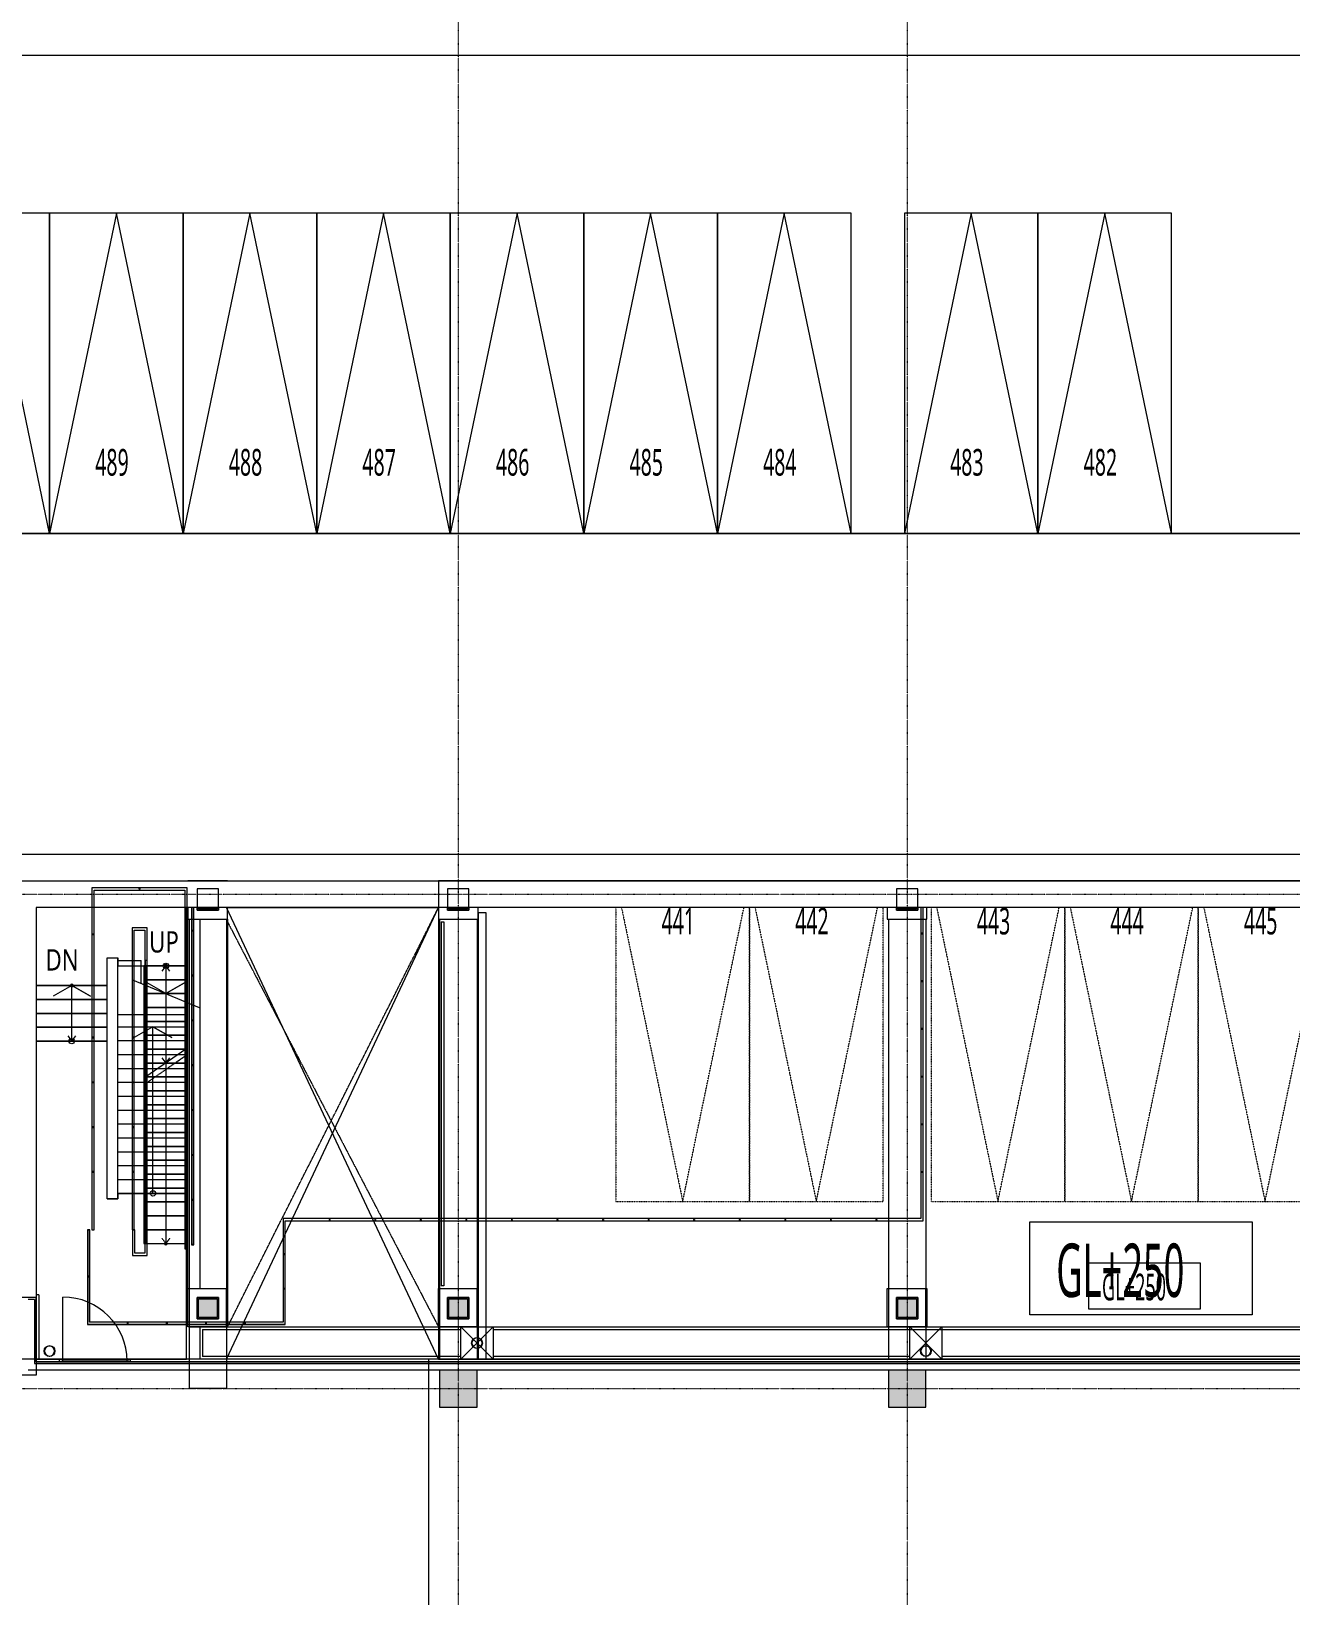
# Model space of a CAD drawing. Extents: x -76427 to 292734, y -42117 to 131250.
# Drawn here: x 151608 to 175180, y 86120 to 115401 of the extents above; entities that cross this region are included whole.
import ezdxf

# ---------------------------------------------------------------- set-up
doc = ezdxf.new("R2010")
doc.units = 0
doc.header["$LTSCALE"] = 10
doc.set_wipeout_variables(frame=1)
for name, pattern in [('H12PL1$0$CENTERK0', [0.065, 0.05, -0.005, 0.005, -0.005]), ('H12PL1$0$DOTK1', [0.01, 0.005, -0.005]), ('H12PL1$0$JJP_三點線', [0.9, 0.3, -0.15, 0, -0.15, 0, -0.15, 0, -0.15]), ('H12PL1$0$JJP_虛線(退縮線、投影線、地下室範圍、非屬本工程、圖面分區)', [0.45, 0.3, -0.15]), ('H12PL1$0$Wipeout_Contour', [1, 0, -1]), ('H12PL1$0$虛線', [0.846667, 0.423333, -0.423333]), ('XFM7P10ICA$0$H12PL1$0$JJP_三點線', [0.9, 0.3, -0.15, 0, -0.15, 0, -0.15, 0, -0.15])]:
    doc.linetypes.add(name, pattern=pattern)
for name, color, linetype in [('H12PL1$0$A-OBJE-2D', 252, 'Continuous'), ('H12PL1$0$A-OBJE-MEP', 252, 'Continuous'), ('H12PL1$0$A-RAIL', 252, 'Continuous'), ('H12PL1$0$A-STRS', 252, 'Continuous'), ('H12PL1$0$A-TEXT', 252, 'Continuous'), ('H12PL1$0$A-WALL-EX', 252, 'Continuous'), ('H12PL1$0$A-WALL-IN', 252, 'Continuous'), ('H12PL1$0$Hattch', 252, 'Continuous'), ('H12PL1$0$L10_14_200_LEVEL', 252, 'Continuous'), ('H12PL1$0$L10_14_DRAN', 252, 'Continuous'), ('H12PL1$0$L10_14_HYOKI', 252, 'Continuous'), ('H12PL1$0$L10_14_KABE1', 252, 'Continuous'), ('H12PL1$0$L10_14_LEVEL', 252, 'Continuous'), ('H12PL1$0$L10_14_PKG', 252, 'Continuous'), ('H12PL1$0$L10_14_PKG-NN', 252, 'Continuous'), ('H12PL1$0$L10_14_SITE', 252, 'Continuous'), ('H12PL1$0$L10_14_STEEL2', 252, 'Continuous'), ('H12PL1$0$L10_14_SUGATA2', 252, 'Continuous'), ('H12PL1$0$L10_14_SUGATA3', 252, 'Continuous'), ('H12PL1$0$L10_14_TATEGU1', 252, 'Continuous'), ('H12PL1$0$L10_14_TATEGU3', 252, 'Continuous'), ('H12PL1$0$S-BEAM-SHOW', 252, 'Continuous'), ('H12PL1$0$S-COL', 252, 'Continuous'), ('H12PL1$0$S-FNDN', 252, 'Continuous'), ('H12PL1$0$S-GRID', 252, 'Continuous'), ('H12PL1$0$S-SLAB-SHOW', 252, 'Continuous'), ('XFM7P10ICA$0$H12PL1$0$A-OBJE-MEP', 252, 'Continuous'), ('XFM7P10ICA$0$H12PL1$0$A-RAIL', 252, 'Continuous'), ('XFM7P10ICA$0$H12PL1$0$A-STRS', 252, 'Continuous'), ('XFM7P10ICA$0$H12PL1$0$A-WALL-EX', 252, 'Continuous'), ('XFM7P10ICA$0$H12PL1$0$A-WALL-IN', 252, 'Continuous'), ('XFM7P10ICA$0$H12PL1$0$Hattch', 252, 'Continuous'), ('XFM7P10ICA$0$H12PL1$0$L-ROAD', 252, 'Continuous'), ('XFM7P10ICA$0$H12PL1$0$S-COL', 252, 'Continuous'), ('XFM7P10ICA$0$H12PL1$0$S-GRID', 252, 'Continuous')]:
    doc.layers.add(name, color=color, linetype=linetype)
doc.styles.add('H12PL1$0$Standard', font='', dxfattribs={"width": 0.8})
doc.styles.get('H12PL1$0$Standard').set_extended_font_data('Microsoft JhengHei')

# ---------------------------------------------------------------- blocks, each defined once
blk = doc.blocks.new('XFM7P10ICA$0$H12PL1')
at = {"layer": 'XFM7P10ICA$0$H12PL1$0$Hattch', "linetype": 'Continuous', "lineweight": 0}
for points in [[(154710, 98950), (155110, 98950), (155110, 99350), (154710, 99350)], [(159400, 98950), (159800, 98950), (159800, 99350), (159400, 99350)], [(167800, 98950), (168200, 98950), (168200, 99350), (167800, 99350)], [(154710, 91300), (155110, 91300), (155110, 91700), (154710, 91700)], [(159400, 91300), (159800, 91300), (159800, 91700), (159400, 91700)], [(167800, 91300), (168200, 91300), (168200, 91700), (167800, 91700)], [(159250, 89650), (159950, 89650), (159950, 90350), (159250, 90350)], [(167650, 89650), (168350, 89650), (168350, 90350), (167650, 90350)]]:
    blk.add_hatch(color=256, dxfattribs=at).paths.add_polyline_path(points)
at = {"layer": 'XFM7P10ICA$0$H12PL1$0$A-OBJE-MEP', "lineweight": 0, "flags": 128}
for points in [[(152045, 90700, 1), (151855, 90700, 1)], [(160045, 90850, 1), (159855, 90850, 1)], [(168445, 90700, 1), (168255, 90700, 1)]]:
    blk.add_lwpolyline(points, format="xyb", close=True, dxfattribs=at)
at = {"layer": 'XFM7P10ICA$0$H12PL1$0$A-OBJE-MEP', "lineweight": 0}
for centre in [(151950, 90700), (159950, 90850), (168350, 90700)]:
    blk.add_circle(centre, 100, dxfattribs=at)
at = {"layer": 'XFM7P10ICA$0$H12PL1$0$A-RAIL', "lineweight": 0}
for p, q in [((154608.65, 99430), (154608.65, 92690)), ((168301.35, 99430), (154608.65, 99430)), ((154610, 99428.65), (154610, 92700)), ((168300, 99428.65), (154610, 99428.65)), ((154650, 92700), (154650, 99388.65)), ((154650, 99388.65), (168260, 99388.65)), ((154651.35, 92690), (154651.35, 99387.3)), ((154651.35, 99387.3), (168258.65, 99387.3)), ((155489.63, 99408.65), (155476.63, 99408.65)), ((155483.13, 99415.15), (155483.13, 99402.15)), ((156342.75, 99408.65), (156329.75, 99408.65)), ((156336.25, 99415.15), (156336.25, 99402.15)), ((157195.88, 99408.65), (157182.88, 99408.65)), ((157189.38, 99415.15), (157189.38, 99402.15)), ((158049, 99408.65), (158036, 99408.65)), ((158042.5, 99415.15), (158042.5, 99402.15)), ((158902.12, 99408.65), (158889.12, 99408.65)), ((158895.62, 99415.15), (158895.62, 99402.15)), ((159755.25, 99408.65), (159742.25, 99408.65)), ((159748.75, 99415.15), (159748.75, 99402.15)), ((160608.38, 99408.65), (160595.38, 99408.65)), ((160601.88, 99415.15), (160601.88, 99402.15)), ((161461.5, 99408.65), (161448.5, 99408.65)), ((161455, 99415.15), (161455, 99402.15)), ((162314.62, 99408.65), (162301.62, 99408.65)), ((162308.12, 99415.15), (162308.12, 99402.15)), ((163167.75, 99408.65), (163154.75, 99408.65)), ((163161.25, 99415.15), (163161.25, 99402.15)), ((164020.88, 99408.65), (164007.88, 99408.65)), ((164014.38, 99415.15), (164014.38, 99402.15)), ((164874, 99408.65), (164861, 99408.65)), ((164867.5, 99415.15), (164867.5, 99402.15)), ((165727.12, 99408.65), (165714.12, 99408.65)), ((165720.62, 99415.15), (165720.62, 99402.15)), ((166580.25, 99408.65), (166567.25, 99408.65)), ((166573.75, 99415.15), (166573.75, 99402.15)), ((167433.38, 99408.65), (167420.38, 99408.65)), ((167426.88, 99415.15), (167426.88, 99402.15)), ((168258.65, 99387.3), (168258.65, 93178.85)), ((168260, 99388.65), (168260, 93177.5)), ((168300, 93137.5), (168300, 99428.65)), ((168301.35, 93136.15), (168301.35, 99430)), ((154613, 98568.82), (154647, 98568.82)), ((154630, 98585.82), (154630, 98551.82)), ((168297, 98515.63), (168263, 98515.63)), ((168280, 98498.63), (168280, 98532.63)), ((154613, 97728.99), (154647, 97728.99)), ((154630, 97745.99), (154630, 97711.99)), ((168297, 97622.61), (168263, 97622.61)), ((168280, 97605.61), (168280, 97639.61)), ((153753, 97043.33), (153719, 97043.33)), ((153736, 97026.33), (153736, 97060.33)), ((154613, 96889.16), (154647, 96889.16)), ((154630, 96906.16), (154630, 96872.16)), ((168297, 96729.59), (168263, 96729.59)), ((168280, 96712.59), (168280, 96746.59)), ((153753, 96176.67), (153719, 96176.67)), ((153736, 96159.67), (153736, 96193.67)), ((154613, 96049.32), (154647, 96049.32)), ((154630, 96066.32), (154630, 96032.32)), ((168297, 95836.56), (168263, 95836.56)), ((168280, 95819.56), (168280, 95853.56)), ((153753, 95310), (153719, 95310)), ((153736, 95293), (153736, 95327)), ((154613, 95209.49), (154647, 95209.49)), ((154630, 95226.49), (154630, 95192.49)), ((168297, 94943.54), (168263, 94943.54)), ((168280, 94926.54), (168280, 94960.54)), ((153753, 94443.33), (153719, 94443.33)), ((153736, 94426.33), (153736, 94460.33)), ((154613, 94369.66), (154647, 94369.66)), ((154630, 94386.66), (154630, 94352.66)), ((168297, 94050.52), (168263, 94050.52)), ((168280, 94033.52), (168280, 94067.52)), ((153753, 93576.67), (153719, 93576.67)), ((153736, 93559.67), (153736, 93593.67)), ((154613, 93529.83), (154647, 93529.83)), ((154630, 93546.83), (154630, 93512.83)), ((168258.65, 93178.85), (156319.23, 93178.85)), ((156319.23, 93178.85), (156319.23, 91241.35)), ((168260, 93177.5), (156320.58, 93177.5)), ((156320.58, 93177.5), (156320.58, 91240)), ((156360.58, 93137.5), (168300, 93137.5)), ((156360.58, 91200), (156360.58, 93137.5)), ((156361.93, 93136.15), (168301.35, 93136.15)), ((156361.93, 91198.65), (156361.93, 93136.15)), ((157176.39, 93157.5), (157210.39, 93157.5)), ((157193.39, 93140.5), (157193.39, 93174.5)), ((158029.21, 93157.5), (158063.21, 93157.5)), ((158046.21, 93140.5), (158046.21, 93174.5)), ((158882.03, 93157.5), (158916.03, 93157.5)), ((158899.03, 93140.5), (158899.03, 93174.5)), ((159734.84, 93157.5), (159768.84, 93157.5)), ((159751.84, 93140.5), (159751.84, 93174.5)), ((160587.66, 93157.5), (160621.66, 93157.5)), ((160604.66, 93140.5), (160604.66, 93174.5)), ((161440.47, 93157.5), (161474.47, 93157.5)), ((161457.47, 93140.5), (161457.47, 93174.5)), ((162293.29, 93157.5), (162327.29, 93157.5)), ((162310.29, 93140.5), (162310.29, 93174.5)), ((163146.11, 93157.5), (163180.11, 93157.5)), ((163163.11, 93140.5), (163163.11, 93174.5)), ((163998.92, 93157.5), (164032.92, 93157.5)), ((164015.92, 93140.5), (164015.92, 93174.5)), ((164851.74, 93157.5), (164885.74, 93157.5)), ((164868.74, 93140.5), (164868.74, 93174.5)), ((165704.55, 93157.5), (165738.55, 93157.5)), ((165721.55, 93140.5), (165721.55, 93174.5)), ((166557.37, 93157.5), (166591.37, 93157.5)), ((166574.37, 93140.5), (166574.37, 93174.5)), ((167410.18, 93157.5), (167444.18, 93157.5)), ((167427.18, 93140.5), (167427.18, 93174.5)), ((152701.35, 92970), (152658.65, 92970)), ((152658.65, 92970), (152658.65, 91198.65)), ((152700, 92960), (152660, 92960)), ((152660, 92960), (152660, 91200)), ((152700, 91240), (152700, 92960)), ((152701.35, 91241.35), (152701.35, 92970)), ((154608.65, 92690), (154651.35, 92690)), ((154610, 92700), (154650, 92700)), ((156357.58, 92511.67), (156323.58, 92511.67)), ((156340.58, 92494.67), (156340.58, 92528.67)), ((152663, 92095), (152697, 92095)), ((152680, 92112), (152680, 92078)), ((156357.58, 91865.83), (156323.58, 91865.83)), ((156340.58, 91848.83), (156340.58, 91882.83)), ((152658.65, 91198.65), (156361.93, 91198.65)), ((152660, 91200), (156360.58, 91200)), ((156320.58, 91240), (152700, 91240)), ((156319.23, 91241.35), (152701.35, 91241.35)), ((153395.12, 91220), (153429.12, 91220)), ((153412.12, 91203), (153412.12, 91237)), ((154127.23, 91220), (154161.23, 91220)), ((154144.23, 91203), (154144.23, 91237)), ((154859.35, 91220), (154893.35, 91220)), ((154876.35, 91203), (154876.35, 91237)), ((155591.46, 91220), (155625.46, 91220)), ((155608.46, 91203), (155608.46, 91237))]:
    blk.add_line(p, q, dxfattribs=at)
at = {"layer": 'XFM7P10ICA$0$H12PL1$0$A-RAIL', "lineweight": 0, "flags": 128}
for points in [[(153757.35, 97910), (153714.65, 97910), (153714.65, 92710), (153757.35, 92710)], [(153756, 97900), (153716, 97900), (153716, 92720), (153756, 92720)]]:
    blk.add_lwpolyline(points, close=True, dxfattribs=at)
at = {"layer": 'XFM7P10ICA$0$H12PL1$0$A-STRS', "lineweight": 0}
for p, q in [((153736, 97910), (153736, 92710)), ((153752, 97910), (153736, 97910)), ((153752, 92710), (153752, 97910)), ((153752, 97910), (153752, 92710)), ((154502, 97910), (153752, 97910)), ((154502, 97910), (153752, 97910)), ((153752, 97910), (153752, 97650)), ((154127, 97910), (154052, 97810)), ((154127, 97910), (154127, 97650)), ((154202, 97810), (154127, 97910)), ((154502, 97910), (154502, 92710)), ((154518, 97910), (154502, 97910)), ((154502, 92710), (154502, 97910)), ((154502, 97650), (154502, 97910)), ((154518, 92710), (154518, 97910)), ((153030, 97540), (151700, 97540)), ((151700, 97540), (151700, 96500)), ((153030, 97540), (151700, 97540)), ((151700, 97540), (151700, 97280)), ((152365, 97280), (152365, 97540)), ((153030, 96500), (153030, 97540)), ((153030, 97280), (153030, 97540)), ((154502, 97650), (153752, 97650)), ((153752, 97650), (154502, 97650)), ((154502, 97650), (153752, 97650)), ((153752, 97650), (153752, 97390)), ((154127, 97650), (154127, 92970)), ((154502, 97390), (154502, 97650)), ((151700, 97280), (153030, 97280)), ((153030, 97280), (151700, 97280)), ((151700, 97280), (151700, 97020)), ((151700, 97280), (153030, 97280)), ((152365, 96760), (152365, 97280)), ((153030, 97020), (153030, 97280)), ((154502, 97390), (153752, 97390)), ((153752, 97390), (154502, 97390)), ((154502, 97390), (153752, 97390)), ((153752, 97390), (153752, 97130)), ((154502, 97130), (154502, 97390)), ((151700, 97020), (153030, 97020)), ((153030, 97020), (151700, 97020)), ((151700, 97020), (151700, 96760)), ((151700, 97020), (153030, 97020)), ((153030, 96760), (153030, 97020)), ((154502, 97130), (153752, 97130)), ((153752, 97130), (154502, 97130)), ((154502, 97130), (153752, 97130)), ((153752, 97130), (153752, 96870)), ((154502, 96870), (154502, 97130)), ((151700, 96760), (153030, 96760)), ((153030, 96760), (151700, 96760)), ((151700, 96760), (151700, 96500)), ((151700, 96760), (153030, 96760)), ((152365, 96500), (152365, 96760)), ((153030, 96500), (153030, 96760)), ((154502, 96870), (153752, 96870)), ((153752, 96870), (154502, 96870)), ((154502, 96870), (153752, 96870)), ((153752, 96870), (153752, 96610)), ((154502, 96610), (154502, 96870)), ((151700, 96500), (153030, 96500)), ((151700, 96500), (153030, 96500)), ((152290, 96600), (152365, 96500)), ((152365, 96500), (152440, 96600)), ((154502, 96610), (153752, 96610)), ((153752, 96610), (154502, 96610)), ((154502, 96610), (153752, 96610)), ((153752, 96610), (153752, 96350)), ((154502, 96350), (153752, 96350)), ((153752, 96350), (154502, 96350)), ((154502, 96350), (153752, 96350)), ((153752, 96350), (153752, 96090)), ((154502, 96350), (154502, 96610)), ((154502, 96090), (154502, 96350)), ((154502, 96090), (153752, 96090)), ((153752, 96090), (154502, 96090)), ((154502, 96090), (153752, 96090)), ((153752, 96090), (153752, 95830)), ((154502, 95830), (154502, 96090)), ((154502, 95830), (153752, 95830)), ((153752, 95830), (154502, 95830)), ((154502, 95830), (153752, 95830)), ((153752, 95830), (153752, 95570)), ((154502, 95570), (154502, 95830)), ((154502, 95570), (153752, 95570)), ((153752, 95570), (154502, 95570)), ((154502, 95570), (153752, 95570)), ((153752, 95570), (153752, 95310)), ((154502, 95310), (154502, 95570)), ((154502, 95310), (153752, 95310)), ((153752, 95310), (154502, 95310)), ((154502, 95310), (153752, 95310)), ((153752, 95310), (153752, 95050)), ((154502, 95050), (154502, 95310)), ((154502, 95050), (153752, 95050)), ((153752, 95050), (154502, 95050)), ((154502, 95050), (153752, 95050)), ((153752, 95050), (153752, 94790)), ((154502, 94790), (154502, 95050)), ((154502, 94790), (153752, 94790)), ((153752, 94790), (154502, 94790)), ((154502, 94790), (153752, 94790)), ((153752, 94790), (153752, 94530)), ((154502, 94530), (154502, 94790)), ((154502, 94530), (153752, 94530)), ((153752, 94530), (154502, 94530)), ((154502, 94530), (153752, 94530)), ((153752, 94530), (153752, 94270)), ((154502, 94270), (154502, 94530)), ((154502, 94270), (153752, 94270)), ((153752, 94270), (154502, 94270)), ((154502, 94270), (153752, 94270)), ((153752, 94270), (153752, 94010)), ((154502, 94010), (153752, 94010)), ((153752, 94010), (154502, 94010)), ((154502, 94010), (153752, 94010)), ((153752, 94010), (153752, 93750)), ((154502, 94010), (154502, 94270)), ((154502, 93750), (154502, 94010)), ((154502, 93750), (153752, 93750)), ((153752, 93750), (154502, 93750)), ((154502, 93750), (153752, 93750)), ((153752, 93750), (153752, 93490)), ((154502, 93490), (154502, 93750)), ((154502, 93490), (153752, 93490)), ((153752, 93490), (154502, 93490)), ((154502, 93490), (153752, 93490)), ((153752, 93490), (153752, 93230)), ((154502, 93230), (154502, 93490)), ((154502, 93230), (153752, 93230)), ((153752, 93230), (154502, 93230)), ((154502, 93230), (153752, 93230)), ((153752, 93230), (153752, 92970)), ((154502, 92970), (154502, 93230)), ((154502, 92970), (153752, 92970)), ((153752, 92970), (154502, 92970)), ((154502, 92970), (153752, 92970)), ((153752, 92970), (153752, 92710)), ((154127, 92970), (154127, 92710)), ((154502, 92710), (154502, 92970)), ((153736, 92710), (153752, 92710)), ((153752, 92710), (154502, 92710)), ((153752, 92710), (154502, 92710)), ((154502, 92710), (154518, 92710))]:
    blk.add_line(p, q, dxfattribs=at)
at = {"layer": 'XFM7P10ICA$0$H12PL1$0$A-STRS', "lineweight": 0, "flags": 128}
for points in [[(152340, 97540, 1), (152390, 97540, 1)], [(154152, 92710, 1), (154102, 92710, 1)]]:
    blk.add_lwpolyline(points, format="xyb", close=True, dxfattribs=at)
at = {"layer": 'XFM7P10ICA$0$H12PL1$0$A-WALL-EX', "lineweight": 0}
blk.add_line((151665, 90465), (243600, 90465), dxfattribs=at)
at = {"layer": 'XFM7P10ICA$0$H12PL1$0$A-WALL-EX', "lineweight": 0, "flags": 128}
for points in [[(151665, 91700), (151235, 91700)], [(151235, 91665), (151665, 91665)], [(151700, 91700), (151665, 91700)], [(151665, 91665), (151665, 90482.5)], [(151700, 90482.5), (151700, 91700)], [(243600, 90500), (151665, 90500)], [(151665, 90500), (151665, 90465)], [(151665, 90482.5), (151700, 90482.5)], [(151665, 90465), (151665, 90350)], [(151665, 90350), (243600, 90350)]]:
    blk.add_lwpolyline(points, dxfattribs=at)
at = {"layer": 'XFM7P10ICA$0$H12PL1$0$A-WALL-IN', "lineweight": 0, "flags": 128}
for points in [[(159970, 98900), (159970, 90550)], [(160120, 98900), (159970, 98900)], [(160120, 90550), (160120, 98900)], [(159970, 90550), (160120, 90550)]]:
    blk.add_lwpolyline(points, dxfattribs=at)
at = {"layer": 'XFM7P10ICA$0$H12PL1$0$L-ROAD', "lineweight": 0, "flags": 128}
blk.add_lwpolyline([(127200, 90500), (151200, 90500), (151200, 99500), (193570, 99500), (193570, 90550), (243550, 90550), (243550, 97425), (243556.82, 97425, -0.39158949), (245800, 99500), (284591.7, 99500), (284623.03, 111500), (254650, 111578.26), (254600, 110000, -0.41421356), (250600, 106000), (18950, 106000, -0.41421356)], format="xyb", dxfattribs=at)
at = {"layer": 'XFM7P10ICA$0$H12PL1$0$S-COL', "lineweight": 0, "flags": 128}
for points in [[(154710, 98950), (155110, 98950), (155110, 99350), (154710, 99350)], [(159400, 98950), (159800, 98950), (159800, 99350), (159400, 99350)], [(167800, 98950), (168200, 98950), (168200, 99350), (167800, 99350)], [(154710, 91300), (155110, 91300), (155110, 91700), (154710, 91700)], [(159400, 91300), (159800, 91300), (159800, 91700), (159400, 91700)], [(167800, 91300), (168200, 91300), (168200, 91700), (167800, 91700)]]:
    blk.add_lwpolyline(points, close=True, dxfattribs=at)
for points in [[(159250, 90350), (159250, 89650), (159950, 89650), (159950, 90350)], [(167650, 90350), (167650, 89650), (168350, 89650), (168350, 90350)]]:
    blk.add_lwpolyline(points, dxfattribs=at)
at = {"layer": 'XFM7P10ICA$0$H12PL1$0$S-GRID', "linetype": 'XFM7P10ICA$0$H12PL1$0$JJP_三點線', "lineweight": 0}
for p, q in [((159600, 128250), (159600, -28000)), ((168000, 128250), (168000, -28000)), ((-29000, 99250), (289600, 99250)), ((-29000, 90000), (289600, 90000))]:
    blk.add_line(p, q, dxfattribs=at)
blk = doc.blocks.new('XFM7P10ICA')
blk.add_blockref('XFM7P10ICA$0$H12PL1', (0, 0))
blk = doc.blocks.new('H12PL1')
at = {"layer": 'H12PL1$0$L10_14_200_LEVEL', "lineweight": 0, "flags": 128}
blk.add_lwpolyline([(171401.8, 92350.47), (173482.89, 92350.47), (173482.89, 91482.58), (171401.8, 91482.58)], close=True, dxfattribs=at)
at = {"layer": 'H12PL1$0$L10_14_DRAN', "lineweight": 0}
for centre in [(151950, 90700), (159950, 90850), (168350, 90700)]:
    blk.add_circle(centre, 100, dxfattribs=at)
at = {"layer": 'H12PL1$0$L10_14_HYOKI', "linetype": 'H12PL1$0$CENTERK0', "lineweight": 0}
for p, q in [((155280, 91150), (159230, 99000)), ((155280, 98730), (159230, 91150))]:
    blk.add_line(p, q, dxfattribs=at)
at = {"layer": 'H12PL1$0$L10_14_HYOKI', "lineweight": 0}
blk.add_line((153502, 97650), (154752, 97130), dxfattribs=at)
at = {"layer": 'H12PL1$0$L10_14_HYOKI', "lineweight": 0, "flags": 128}
for points in [[(154127, 97910), (154127, 97390), (154477, 97590), (154127, 97390), (153777, 97590)], [(152365, 96500), (152365, 97540), (152715, 97340), (152365, 97540), (152015, 97340)], [(153885, 93650), (153885, 96770), (154235, 96570), (153885, 96770), (153535, 96570)]]:
    blk.add_lwpolyline(points, dxfattribs=at)
at = {"layer": 'H12PL1$0$L10_14_HYOKI', "lineweight": 0}
for centre in [(154127, 97910), (152365, 96500), (153885, 93650)]:
    blk.add_circle(centre, 50, dxfattribs=at)
at = {"layer": 'H12PL1$0$L10_14_KABE1', "lineweight": 0}
for p, q in [((151750, 91750), (151150, 91750)), ((151750, 91750), (151750, 90550)), ((152135, 90550), (151750, 90550)), ((152135, 90500), (152135, 90550)), ((153465, 90500), (153465, 90550)), ((176950, 90550), (153465, 90550))]:
    blk.add_line(p, q, dxfattribs=at)
at = {"layer": 'H12PL1$0$L10_14_LEVEL', "lineweight": 0, "flags": 128}
blk.add_lwpolyline([(170299.49, 93115.77), (174461.66, 93115.77), (174461.66, 91379.99), (170299.49, 91379.99)], close=True, dxfattribs=at)
at = {"layer": 'H12PL1$0$L10_14_PKG', "lineweight": 0, "flags": 128}
for points in [[(151950, 106000), (150700, 112000), (149450, 106000)], [(154450, 106000), (153200, 112000), (151950, 106000)], [(156950, 106000), (155700, 112000), (154450, 106000)], [(159450, 106000), (158200, 112000), (156950, 106000)], [(161950, 106000), (160700, 112000), (159450, 106000)], [(164450, 106000), (163200, 112000), (161950, 106000)], [(166950, 106000), (165700, 112000), (164450, 106000)], [(170450, 106000), (169200, 112000), (167950, 106000)], [(172950, 106000), (171700, 112000), (170450, 106000)]]:
    blk.add_lwpolyline(points, dxfattribs=at)
for points in [[(151950, 106000), (151950, 112000), (149450, 112000), (149450, 106000)], [(154450, 106000), (154450, 112000), (151950, 112000), (151950, 106000)], [(156950, 106000), (156950, 112000), (154450, 112000), (154450, 106000)], [(159450, 106000), (159450, 112000), (156950, 112000), (156950, 106000)], [(161950, 106000), (161950, 112000), (159450, 112000), (159450, 106000)], [(164450, 106000), (164450, 112000), (161950, 112000), (161950, 106000)], [(166950, 106000), (166950, 112000), (164450, 112000), (164450, 106000)], [(170450, 106000), (170450, 112000), (167950, 112000), (167950, 106000)], [(172950, 106000), (172950, 112000), (170450, 112000), (170450, 106000)]]:
    blk.add_lwpolyline(points, close=True, dxfattribs=at)
at = {"layer": 'H12PL1$0$L10_14_PKG', "linetype": 'H12PL1$0$DOTK1', "lineweight": 0, "flags": 128}
for points in [[(162550, 99500), (162550, 93500), (165050, 93500), (165050, 99500)], [(165050, 99500), (165050, 93500), (167550, 93500), (167550, 99500)], [(168450, 99500), (168450, 93500), (170950, 93500), (170950, 99500)], [(170950, 99500), (170950, 93500), (173450, 93500), (173450, 99500)], [(173450, 99500), (173450, 93500), (175950, 93500), (175950, 99500)]]:
    blk.add_lwpolyline(points, close=True, dxfattribs=at)
for points in [[(162550, 99500), (163800, 93500), (165050, 99500)], [(165050, 99500), (166300, 93500), (167550, 99500)], [(168450, 99500), (169700, 93500), (170950, 99500)], [(170950, 99500), (172200, 93500), (173450, 99500)], [(173450, 99500), (174700, 93500), (175950, 99500)]]:
    blk.add_lwpolyline(points, dxfattribs=at)
at = {"layer": 'H12PL1$0$L10_14_SITE', "lineweight": 0}
for p, q in [((18950, 106000), (250600, 106000)), ((25250, 100000), (193700, 100000))]:
    blk.add_line(p, q, dxfattribs=at)
at = {"layer": 'H12PL1$0$L10_14_STEEL2', "lineweight": 0, "flags": 128}
for points in [[(154710, 98950), (154710, 99350), (155110, 99350), (155110, 98950)], [(154735, 98975), (154735, 99325), (155085, 99325), (155085, 98975)], [(159400, 98950), (159400, 99350), (159800, 99350), (159800, 98950)], [(159425, 98975), (159425, 99325), (159775, 99325), (159775, 98975)], [(167800, 98950), (167800, 99350), (168200, 99350), (168200, 98950)], [(167825, 98975), (167825, 99325), (168175, 99325), (168175, 98975)], [(154710, 91300), (154710, 91700), (155110, 91700), (155110, 91300)], [(154735, 91325), (154735, 91675), (155085, 91675), (155085, 91325)], [(159400, 91300), (159400, 91700), (159800, 91700), (159800, 91300)], [(159425, 91325), (159425, 91675), (159775, 91675), (159775, 91325)], [(167800, 91300), (167800, 91700), (168200, 91700), (168200, 91300)], [(167825, 91325), (167825, 91675), (168175, 91675), (168175, 91325)]]:
    blk.add_lwpolyline(points, close=True, dxfattribs=at)
at = {"layer": 'H12PL1$0$L10_14_SUGATA2', "lineweight": 0}
for p, q in [((155280, 99450), (159180, 99450)), ((155280, 99400), (159180, 99400)), ((159180, 99450), (159180, 99400)), ((154540, 91870), (154540, 98780)), ((154760, 98780), (154760, 91870)), ((159280, 98730), (159330, 98730)), ((159280, 98730), (159280, 91920)), ((159330, 98730), (159330, 91920)), ((151500, 98060), (151700, 98060)), ((151700, 91750), (151700, 98060)), ((153030, 98060), (153230, 98060)), ((153030, 93550), (153030, 98060)), ((153230, 93550), (153230, 98060)), ((153744, 97549.33), (153744, 98010)), ((154510, 97230.67), (154510, 98010)), ((153230, 97000), (154540, 97000)), ((153030, 93550), (153230, 93550)), ((159330, 91920), (159280, 91920)), ((154560, 91150), (154560, 90550)), ((154760, 91150), (154760, 90550))]:
    blk.add_line(p, q, dxfattribs=at)
at = {"layer": 'H12PL1$0$L10_14_SUGATA2', "lineweight": 0, "flags": 128}
blk.add_lwpolyline([(189350, 114950), (145050, 114950), (145050, 111550), (145850, 111550), (145850, 111050), (137845, 111050), (137845, 111809), (135850, 111809), (135850, 111050), (135350, 111050), (135350, 114950), (134350, 114950), (134350, 106950), (90050, 106950)], dxfattribs=at)
for points in [[(155280, 99500), (154540, 99500), (154540, 98780), (155280, 98780)], [(159970, 99500), (159230, 99500), (159230, 98780), (159970, 98780)], [(168370, 99500), (167630, 99500), (167630, 98780), (168370, 98780)], [(154540, 91150), (154540, 91870), (155280, 91870), (155280, 91150)], [(159230, 91150), (159230, 91870), (159970, 91870), (159970, 91150)], [(167630, 91150), (167630, 91870), (168370, 91870), (168370, 91150)]]:
    blk.add_lwpolyline(points, close=True, dxfattribs=at)
at = {"layer": 'H12PL1$0$L10_14_SUGATA3', "lineweight": 0}
for p, q in [((151500, 99500), (154540, 99500)), ((155280, 99500), (159230, 99500)), ((155280, 99500), (159230, 99500)), ((159970, 99500), (189500, 99500)), ((155280, 99000), (159230, 99000)), ((155280, 98780), (155280, 91870)), ((159230, 98780), (159230, 91870)), ((153230, 98010), (153664, 98010)), ((153664, 97582.61), (153664, 98010)), ((153744, 97910), (154510, 97910)), ((151700, 97540), (153030, 97540)), ((153744, 97650), (154510, 97650)), ((151700, 97280), (153030, 97280)), ((154127, 97390), (154510, 97390)), ((151700, 97020), (153030, 97020)), ((151700, 96760), (153030, 96760)), ((153230, 96770), (154540, 96770)), ((151700, 96500), (153030, 96500)), ((153230, 96510), (154540, 96510)), ((153230, 96250), (154540, 96250)), ((153230, 95990), (154540, 95990)), ((153230, 95730), (154540, 95730)), ((153230, 95470), (154540, 95470)), ((153230, 95210), (154540, 95210)), ((153230, 94950), (154540, 94950)), ((153230, 94690), (154540, 94690)), ((153230, 94430), (154540, 94430)), ((153230, 94170), (154540, 94170)), ((153230, 93910), (154540, 93910)), ((153230, 93650), (154540, 93650)), ((154810, 91100), (159650, 91100)), ((154810, 91100), (154810, 90600)), ((155280, 91150), (243550, 91150)), ((155280, 91100), (159650, 91100)), ((160250, 91150), (159650, 90550)), ((160250, 90550), (159650, 91150)), ((160250, 91100), (168050, 91100)), ((160250, 91100), (176450, 91100)), ((168650, 91150), (168050, 90550)), ((168650, 90550), (168050, 91150)), ((168650, 91100), (176450, 91100)), ((159650, 90600), (154810, 90600)), ((168050, 90600), (160250, 90600)), ((176450, 90600), (168650, 90600))]:
    blk.add_line(p, q, dxfattribs=at)
at = {"layer": 'H12PL1$0$L10_14_SUGATA3', "lineweight": 0, "flags": 128}
for points in [[(160250, 90550), (159650, 90550), (159650, 91150), (160250, 91150)], [(168650, 90550), (168050, 90550), (168050, 91150), (168650, 91150)]]:
    blk.add_lwpolyline(points, close=True, dxfattribs=at)
at = {"layer": 'H12PL1$0$L10_14_TATEGU1', "lineweight": 0, "flags": 128}
for points in [[(152160, 90500), (152160, 90510), (152185, 90510), (152185, 90500)], [(153440, 90500), (153440, 90510), (153415, 90510), (153415, 90500)]]:
    blk.add_lwpolyline(points, dxfattribs=at)
at = {"layer": 'H12PL1$0$L10_14_TATEGU3', "lineweight": 0}
blk.add_line((152200, 90510), (152200, 91710), dxfattribs=at)
at = {"layer": 'H12PL1$0$L10_14_TATEGU3', "lineweight": 0, "flags": 128}
blk.add_lwpolyline([(153410, 90500), (153410, 90510), (152190, 90510), (152190, 90500)], dxfattribs=at)
at = {"layer": 'H12PL1$0$L10_14_TATEGU3', "lineweight": 0}
blk.add_arc((152200, 90510), 1200, 0, 90, dxfattribs=at)
at = {"layer": 'H12PL1$0$S-BEAM-SHOW', "lineweight": 0, "flags": 128}
blk.add_lwpolyline([(155260, 90000), (154560, 90000)], dxfattribs=at)
at = {"layer": 'H12PL1$0$S-GRID', "linetype": 'H12PL1$0$JJP_三點線', "lineweight": 0}
blk.add_line((-29000, 90000), (289600, 90000), dxfattribs=at)
at = {"layer": 'H12PL1$0$L10_14_200_LEVEL', "linetype": 'Continuous', "lineweight": 0, "insert": (171647.85, 91894.66), "char_height": 500, "attachment_point": 4, "style": 'H12PL1$0$Standard'}
blk.add_mtext('\\A1;{\\W0.52;GL+250}', dxfattribs=at)
at = {"layer": 'H12PL1$0$L10_14_LEVEL', "linetype": 'Continuous', "lineweight": 0, "insert": (170791.57, 92204.15), "char_height": 1000, "attachment_point": 4, "style": 'H12PL1$0$Standard'}
blk.add_mtext('\\A1;{\\W0.52;GL+250}', dxfattribs=at)
at = {"layer": 'H12PL1$0$L10_14_PKG-NN', "linetype": 'Continuous', "lineweight": 0, "char_height": 500, "attachment_point": 4, "style": 'H12PL1$0$Standard'}
for s, insert in [('\\A1;{\\W0.56;489}', (152804.97, 107330.97)), ('\\A1;{\\W0.56;488}', (155304.97, 107330.97)), ('\\A1;{\\W0.56;487}', (157804.97, 107330.97)), ('\\A1;{\\W0.56;486}', (160304.97, 107330.97)), ('\\A1;{\\W0.56;485}', (162804.97, 107330.97)), ('\\A1;{\\W0.56;484}', (165304.97, 107330.97)), ('\\A1;{\\W0.56;483}', (168804.97, 107330.97)), ('\\A1;{\\W0.56;482}', (171304.97, 107330.97)), ('\\A1;{\\W0.56;441}', (163404.97, 98748.9)), ('\\A1;{\\W0.56;442}', (165904.97, 98748.05)), ('\\A1;{\\W0.56;443}', (169304.97, 98743.93)), ('\\A1;{\\W0.56;444}', (171804.97, 98748.05)), ('\\A1;{\\W0.56;445}', (174304.97, 98743.93))]:
    blk.add_mtext(s, dxfattribs=dict(at, insert=insert))
at = {"linetype": 'H12PL1$0$Wipeout_Contour', "lineweight": 0, "ltscale": 157673.726295}
blk.add_wipeout([(151200, 99500), (193750, 99500), (193750, 90280), (193250, 90280), (193250, 99000), (151700, 99000), (151700, 90250), (151200, 90250)], dxfattribs=at).dxf.layer = 'H12PL1$0$Hattch'
at = {"layer": 'H12PL1$0$A-OBJE-2D', "lineweight": 0}
for p, q in [((155260, 90550), (159230, 99000)), ((159230, 90550), (155260, 99000))]:
    blk.add_line(p, q, dxfattribs=at)
at = {"layer": 'H12PL1$0$A-OBJE-MEP', "lineweight": 0, "flags": 128}
for points in [[(152045, 90700, 1), (151855, 90700, 1)], [(160045, 90850, 1), (159855, 90850, 1)], [(168445, 90700, 1), (168255, 90700, 1)]]:
    blk.add_lwpolyline(points, format="xyb", close=True, dxfattribs=at)
at = {"layer": 'H12PL1$0$A-OBJE-MEP', "lineweight": 0}
for centre in [(151950, 90700), (159950, 90850), (168350, 90700)]:
    blk.add_circle(centre, 100, dxfattribs=at)
at = {"layer": 'H12PL1$0$A-RAIL', "lineweight": 0}
for p, q in [((152742.65, 99371.35), (152742.65, 97650)), ((154523.35, 99371.35), (152742.65, 99371.35)), ((152785.35, 97650), (152785.35, 99328.65)), ((152785.35, 99328.65), (154480.65, 99328.65)), ((153650, 99350), (153616, 99350)), ((153633, 99367), (153633, 99333)), ((154480.65, 99328.65), (154480.65, 97390)), ((154523.35, 97390), (154523.35, 99371.35)), ((152747, 98500), (152781, 98500)), ((152764, 98517), (152764, 98483)), ((153492.65, 98621.35), (153492.65, 97650)), ((153773.35, 98621.35), (153492.65, 98621.35)), ((153535.35, 97650), (153535.35, 98578.65)), ((153535.35, 98578.65), (153730.65, 98578.65)), ((153730.65, 98578.65), (153730.65, 97390)), ((153773.35, 97390), (153773.35, 98621.35)), ((154502, 98353), (154502, 98387)), ((154519, 98370), (154485, 98370)), ((153773.35, 98010), (153730.65, 98010)), ((153730.65, 98010), (153730.65, 97910)), ((153730.65, 97910), (153730.65, 92710)), ((153773.35, 97910), (153773.35, 98010)), ((153773.35, 92710), (153773.35, 97910)), ((154523.35, 98010), (154480.65, 98010)), ((154480.65, 98010), (154480.65, 97910)), ((154480.65, 97910), (154480.65, 92710)), ((154523.35, 97910), (154523.35, 98010)), ((154523.35, 92710), (154523.35, 97910)), ((152742.65, 97650), (152742.65, 92970)), ((152785.35, 92970), (152785.35, 97650)), ((153492.65, 97650), (153492.65, 92970)), ((153535.35, 92970), (153535.35, 97650)), ((153730.65, 97390), (153730.65, 92710)), ((153773.35, 92710), (153773.35, 97390)), ((154480.65, 97390), (154480.65, 92710)), ((154523.35, 92710), (154523.35, 97390)), ((153769, 96880), (153735, 96880)), ((153752, 96863), (153752, 96897)), ((154519, 96880), (154485, 96880)), ((154502, 96863), (154502, 96897)), ((152747, 96567), (152781, 96567)), ((152764, 96584), (152764, 96550)), ((153497, 96567), (153531, 96567)), ((153514, 96584), (153514, 96550)), ((153769, 96307), (153735, 96307)), ((153769, 96095), (153735, 96095)), ((153752, 96290), (153752, 96324)), ((153752, 96078), (153752, 96112)), ((154519, 96307), (154485, 96307)), ((154519, 96095), (154485, 96095)), ((154502, 96290), (154502, 96324)), ((154502, 96078), (154502, 96112)), ((152747, 95729), (152781, 95729)), ((152764, 95746), (152764, 95712)), ((153497, 95729), (153531, 95729)), ((153514, 95746), (153514, 95712)), ((153769, 95469), (153735, 95469)), ((153752, 95452), (153752, 95486)), ((154519, 95469), (154485, 95469)), ((154502, 95452), (154502, 95486)), ((153769, 95310), (153735, 95310)), ((153752, 95293), (153752, 95327)), ((154519, 95310), (154485, 95310)), ((154502, 95293), (154502, 95327)), ((152747, 94891), (152781, 94891)), ((152764, 94908), (152764, 94874)), ((153497, 94891), (153531, 94891)), ((153514, 94908), (153514, 94874)), ((153769, 94631), (153735, 94631)), ((153752, 94614), (153752, 94648)), ((154519, 94631), (154485, 94631)), ((154502, 94614), (154502, 94648)), ((153769, 94525), (153735, 94525)), ((153752, 94508), (153752, 94542)), ((154519, 94525), (154485, 94525)), ((154502, 94508), (154502, 94542)), ((152747, 94053), (152781, 94053)), ((152764, 94070), (152764, 94036)), ((153497, 94053), (153531, 94053)), ((153514, 94070), (153514, 94036)), ((153769, 93793), (153735, 93793)), ((153769, 93740), (153735, 93740)), ((153752, 93776), (153752, 93810)), ((153752, 93723), (153752, 93757)), ((154519, 93793), (154485, 93793)), ((154519, 93740), (154485, 93740)), ((154502, 93776), (154502, 93810)), ((154502, 93723), (154502, 93757)), ((152742.65, 92970), (152785.35, 92970)), ((153492.65, 92970), (153535.35, 92970)), ((153547.35, 92970), (153504.65, 92970)), ((153504.65, 92970), (153504.65, 92488.65)), ((153547.35, 92531.35), (153547.35, 92970)), ((153730.65, 92531.35), (153547.35, 92531.35)), ((153730.65, 92710), (153730.65, 92531.35)), ((153730.65, 92710), (153773.35, 92710)), ((153773.35, 92488.65), (153773.35, 92710)), ((154480.65, 92710), (154480.65, 92610)), ((154480.65, 92710), (154523.35, 92710)), ((154480.65, 92610), (154523.35, 92610)), ((154523.35, 92610), (154523.35, 92710)), ((153504.65, 92488.65), (153773.35, 92488.65))]:
    blk.add_line(p, q, dxfattribs=at)
at = {"layer": 'H12PL1$0$A-STRS', "lineweight": 0}
for p, q in [((153736, 97910), (153736, 95818.91)), ((153752, 97910), (153736, 97910)), ((153752, 95830), (153752, 97910)), ((153752, 97910), (153752, 95830)), ((154502, 97910), (153752, 97910)), ((154502, 97910), (153752, 97910)), ((153752, 97910), (153752, 97650)), ((154127, 97910), (154127, 97650)), ((154502, 97910), (154502, 96350)), ((154518, 97910), (154502, 97910)), ((154502, 96350), (154502, 97910)), ((154502, 97650), (154502, 97910)), ((154518, 96361.09), (154518, 97910)), ((153030, 97540), (151700, 97540)), ((151700, 97540), (151700, 96500)), ((153030, 97540), (151700, 97540)), ((151700, 97540), (151700, 97280)), ((152365, 97280), (152365, 97540)), ((153030, 96500), (153030, 97540)), ((153030, 97280), (153030, 97540)), ((154502, 97650), (153752, 97650)), ((153752, 97650), (154502, 97650)), ((154502, 97650), (153752, 97650)), ((153752, 97650), (153752, 97390)), ((154127, 97650), (154127, 96090)), ((154502, 97390), (154502, 97650)), ((151700, 97280), (153030, 97280)), ((153030, 97280), (151700, 97280)), ((151700, 97280), (151700, 97020)), ((151700, 97280), (153030, 97280)), ((152365, 96760), (152365, 97280)), ((153030, 97020), (153030, 97280)), ((154502, 97390), (153752, 97390)), ((153752, 97390), (154502, 97390)), ((154502, 97390), (153752, 97390)), ((153752, 97390), (153752, 97130)), ((154502, 97130), (154502, 97390)), ((151700, 97020), (153030, 97020)), ((153030, 97020), (151700, 97020)), ((151700, 97020), (151700, 96760)), ((151700, 97020), (153030, 97020)), ((153030, 96760), (153030, 97020)), ((154502, 97130), (153752, 97130)), ((153752, 97130), (154502, 97130)), ((154502, 97130), (153752, 97130)), ((153752, 97130), (153752, 96870)), ((154502, 96870), (154502, 97130)), ((151700, 96760), (153030, 96760)), ((153030, 96760), (151700, 96760)), ((151700, 96760), (151700, 96500)), ((151700, 96760), (153030, 96760)), ((152365, 96500), (152365, 96760)), ((153030, 96500), (153030, 96760)), ((154502, 96870), (153752, 96870)), ((153752, 96870), (154502, 96870)), ((154502, 96870), (153752, 96870)), ((153752, 96870), (153752, 96610)), ((154502, 96610), (154502, 96870)), ((151700, 96500), (153030, 96500)), ((151700, 96500), (153030, 96500)), ((152290, 96600), (152365, 96500)), ((152365, 96500), (152440, 96600)), ((154502, 96610), (153752, 96610)), ((153752, 96610), (154502, 96610)), ((154502, 96610), (153752, 96610)), ((153752, 96610), (153752, 96350)), ((154502, 96350), (153752, 96350)), ((153752, 96350), (154502, 96350)), ((154502, 96350), (153752, 96350)), ((153752, 96350), (153752, 96090)), ((154502, 96350), (153752, 95830)), ((154502, 96350), (154502, 96610)), ((154127, 96090), (153752, 96090)), ((153752, 96090), (154127, 96090)), ((154127, 96090), (153752, 96090)), ((153752, 96090), (153752, 95830)), ((154052, 96190), (154127, 96090)), ((154127, 96090), (154202, 96190))]:
    blk.add_line(p, q, dxfattribs=at)
at = {"layer": 'H12PL1$0$A-STRS', "linetype": 'H12PL1$0$JJP_虛線(退縮線、投影線、地下室範圍、非屬本工程、圖面分區)', "lineweight": 0}
for p, q in [((154502, 96228.32), (153752, 95708.32)), ((154502, 96090), (154302.51, 96090)), ((154302.51, 96090), (154502, 96090)), ((154502, 96090), (154302.51, 96090)), ((154502, 96228.32), (154502, 92710)), ((154502, 96090), (154502, 96228.32)), ((154502, 95830), (154502, 96090)), ((154518, 92710), (154518, 96239.41)), ((154502, 95830), (153927.51, 95830)), ((153927.51, 95830), (154502, 95830)), ((154502, 95830), (153927.51, 95830)), ((154127, 95968.32), (154127, 92970)), ((154502, 95570), (154502, 95830)), ((153736, 95697.22), (153736, 92710)), ((153752, 92710), (153752, 95708.32)), ((153752, 95708.32), (153752, 95570)), ((154502, 95570), (153752, 95570)), ((153752, 95570), (154502, 95570)), ((154502, 95570), (153752, 95570)), ((153752, 95570), (153752, 95310)), ((154502, 95310), (154502, 95570)), ((154502, 95310), (153752, 95310)), ((153752, 95310), (154502, 95310)), ((154502, 95310), (153752, 95310)), ((153752, 95310), (153752, 95050)), ((154502, 95050), (154502, 95310)), ((154502, 95050), (153752, 95050)), ((153752, 95050), (154502, 95050)), ((154502, 95050), (153752, 95050)), ((153752, 95050), (153752, 94790)), ((154502, 94790), (154502, 95050)), ((154502, 94790), (153752, 94790)), ((153752, 94790), (154502, 94790)), ((154502, 94790), (153752, 94790)), ((153752, 94790), (153752, 94530)), ((154502, 94530), (154502, 94790)), ((154502, 94530), (153752, 94530)), ((153752, 94530), (154502, 94530)), ((154502, 94530), (153752, 94530)), ((153752, 94530), (153752, 94270)), ((154502, 94270), (154502, 94530)), ((154502, 94270), (153752, 94270)), ((153752, 94270), (154502, 94270)), ((154502, 94270), (153752, 94270)), ((153752, 94270), (153752, 94010)), ((154502, 94010), (153752, 94010)), ((153752, 94010), (154502, 94010)), ((154502, 94010), (153752, 94010)), ((153752, 94010), (153752, 93750)), ((154502, 94010), (154502, 94270)), ((154502, 93750), (154502, 94010)), ((154502, 93750), (153752, 93750)), ((153752, 93750), (154502, 93750)), ((154502, 93750), (153752, 93750)), ((153752, 93750), (153752, 93490)), ((154502, 93490), (154502, 93750)), ((154502, 93490), (153752, 93490)), ((153752, 93490), (154502, 93490)), ((154502, 93490), (153752, 93490)), ((153752, 93490), (153752, 93230)), ((154502, 93230), (154502, 93490)), ((154502, 93230), (153752, 93230)), ((153752, 93230), (154502, 93230)), ((154502, 93230), (153752, 93230)), ((153752, 93230), (153752, 92970)), ((154502, 92970), (154502, 93230)), ((154502, 92970), (153752, 92970)), ((153752, 92970), (154502, 92970)), ((154502, 92970), (153752, 92970)), ((153752, 92970), (153752, 92710)), ((154127, 92970), (154127, 92710)), ((154502, 92710), (154502, 92970)), ((153736, 92710), (153752, 92710)), ((153752, 92710), (154502, 92710)), ((154052, 92810), (154127, 92710)), ((154127, 92710), (154202, 92810)), ((154502, 92710), (154518, 92710))]:
    blk.add_line(p, q, dxfattribs=at)
at = {"layer": 'H12PL1$0$A-STRS', "linetype": 'H12PL1$0$虛線', "lineweight": 0}
for p, q in [((154502, 92710), (154502, 96228.32)), ((153752, 95708.32), (153752, 92710)), ((153752, 92710), (154502, 92710))]:
    blk.add_line(p, q, dxfattribs=at)
at = {"layer": 'H12PL1$0$A-STRS', "lineweight": 0, "flags": 128}
for points in [[(154102, 97910, 1), (154152, 97910, 1)], [(152340, 97540, 1), (152390, 97540, 1)]]:
    blk.add_lwpolyline(points, format="xyb", close=True, dxfattribs=at)
at = {"layer": 'H12PL1$0$A-WALL-EX', "lineweight": 0}
for p, q in [((151665, 91665), (151550, 91665)), ((151665, 91665), (151550, 91665)), ((151665, 91665), (151665, 90500)), ((151665, 90500), (151665, 90465)), ((151665, 90500), (151665, 90465)), ((151665, 90465), (151700, 90465)), ((151700, 90465), (243600, 90465))]:
    blk.add_line(p, q, dxfattribs=at)
at = {"layer": 'H12PL1$0$A-WALL-EX', "lineweight": 0, "flags": 128}
for points in [[(151665, 91700), (151235, 91700)], [(151700, 91700), (151665, 91700)], [(151700, 90500), (151700, 91700)], [(243600, 90500), (151700, 90500)], [(151700, 90500), (243600, 90500)], [(151700, 90500), (243600, 90500)], [(151700, 90500), (243600, 90500)], [(151700, 90500), (243600, 90500)], [(151700, 90500), (243600, 90500)], [(151700, 90500), (243600, 90500)], [(151700, 90500), (243600, 90500)], [(151550, 90350), (243635, 90350)]]:
    blk.add_lwpolyline(points, dxfattribs=at)
at = {"layer": 'H12PL1$0$A-WALL-IN', "lineweight": 0, "flags": 128}
for points in [[(159970, 98900), (159970, 91150)], [(160120, 98900), (159970, 98900)], [(160120, 91150), (160120, 98900)], [(159970, 91150), (160120, 91150)]]:
    blk.add_lwpolyline(points, dxfattribs=at)
at = {"layer": 'H12PL1$0$Hattch', "lineweight": 0, "flags": 128}
blk.add_lwpolyline([(151200, 99500), (193750, 99500), (193750, 90280), (193250, 90280), (193250, 99000), (151700, 99000), (151700, 90250), (151200, 90250)], close=True, dxfattribs=at)
at = {"layer": 'H12PL1$0$S-BEAM-SHOW', "lineweight": 0, "flags": 128}
for points in [[(154560, 98780), (155260, 98780)], [(154560, 98780), (154560, 91870)], [(155260, 98780), (155260, 91870)], [(159250, 98780), (159250, 91870)], [(159250, 98780), (159950, 98780)], [(159950, 98780), (159950, 91870)], [(167650, 98780), (167650, 91870)], [(167650, 98780), (168350, 98780)], [(168350, 98780), (168350, 91870)], [(154560, 91870), (155260, 91870)], [(154560, 91870), (154560, 91150)], [(155260, 91150), (155260, 91870)], [(159250, 91870), (159250, 91150)], [(159250, 91870), (159950, 91870)], [(159950, 91150), (159950, 91870)], [(167650, 91870), (167650, 91150)], [(167650, 91870), (168350, 91870)], [(168350, 91150), (168350, 91870)], [(154560, 91150), (155260, 91150)], [(154560, 91150), (154560, 90000)], [(155260, 91150), (155260, 90000)], [(159250, 91150), (159950, 91150)], [(159250, 91150), (159250, 90550)], [(159950, 91150), (159950, 90550)], [(167650, 91150), (168350, 91150)], [(167650, 91150), (167650, 90550)], [(168350, 91150), (168350, 90550)], [(159250, 90550), (159950, 90550)], [(167650, 90550), (168350, 90550)]]:
    blk.add_lwpolyline(points, dxfattribs=at)
at = {"layer": 'H12PL1$0$S-COL', "lineweight": 0, "flags": 128}
for points in [[(154710, 98950), (155110, 98950), (155110, 99350), (154710, 99350)], [(159400, 98950), (159800, 98950), (159800, 99350), (159400, 99350)], [(167800, 98950), (168200, 98950), (168200, 99350), (167800, 99350)], [(154710, 91300), (155110, 91300), (155110, 91700), (154710, 91700)], [(159400, 91300), (159800, 91300), (159800, 91700), (159400, 91700)], [(167800, 91300), (168200, 91300), (168200, 91700), (167800, 91700)]]:
    blk.add_lwpolyline(points, close=True, dxfattribs=at)
for points in [[(159250, 90350), (159250, 89650), (159950, 89650), (159950, 90350)], [(167650, 90350), (167650, 89650), (168350, 89650), (168350, 90350)]]:
    blk.add_lwpolyline(points, dxfattribs=at)
at = {"layer": 'H12PL1$0$S-FNDN', "lineweight": 0, "flags": 128}
blk.add_lwpolyline([(110700, 45300), (119350, 45300), (119350, -550), (126650, -550), (126650, -2700), (151750, -2700), (151750, -550), (159050, -550), (159050, 45300), (166725, 45300), (166725, 50030), (159050, 50030), (159050, 90550), (119350, 90550), (119350, 50030), (110700, 50030)], close=True, dxfattribs=at)
at = {"layer": 'H12PL1$0$S-GRID', "linetype": 'H12PL1$0$JJP_三點線', "lineweight": 0}
for p, q in [((159600, 128250), (159600, -28000)), ((168000, 128250), (168000, -28000)), ((-29000, 99250), (289600, 99250))]:
    blk.add_line(p, q, dxfattribs=at)
at = {"layer": 'H12PL1$0$S-SLAB-SHOW', "lineweight": 0, "flags": 128}
for points in [[(159230, 90550), (189370, 90550), (189370, 99500), (159230, 99500)], [(151700, 97540), (153030, 97540), (153030, 98060), (153230, 98060), (153230, 97910), (154510, 97910), (154510, 99000), (151700, 99000)], [(151700, 90550), (154510, 90550), (154510, 93650), (153230, 93650), (153230, 93550), (153030, 93550), (153030, 96500), (151700, 96500)]]:
    blk.add_lwpolyline(points, close=True, dxfattribs=at)
at = {"layer": 'H12PL1$0$A-TEXT', "linetype": 'Continuous', "lineweight": 0, "char_height": 400, "attachment_point": 4, "style": 'H12PL1$0$Standard'}
for s, insert in [('\\A1;UP', (153812.06, 98355.3)), ('\\A1;DN', (151873.1, 98020.4))]:
    blk.add_mtext(s, dxfattribs=dict(at, insert=insert))

msp = doc.modelspace()

# ---------------------------------------------------------------- block references
msp.add_blockref('XFM7P10ICA', (0, 0))

# ---------------------------------------------------------------- next in the draw order: block references
msp.add_blockref('H12PL1', (0, 0))

doc.saveas('drawing.dxf')
